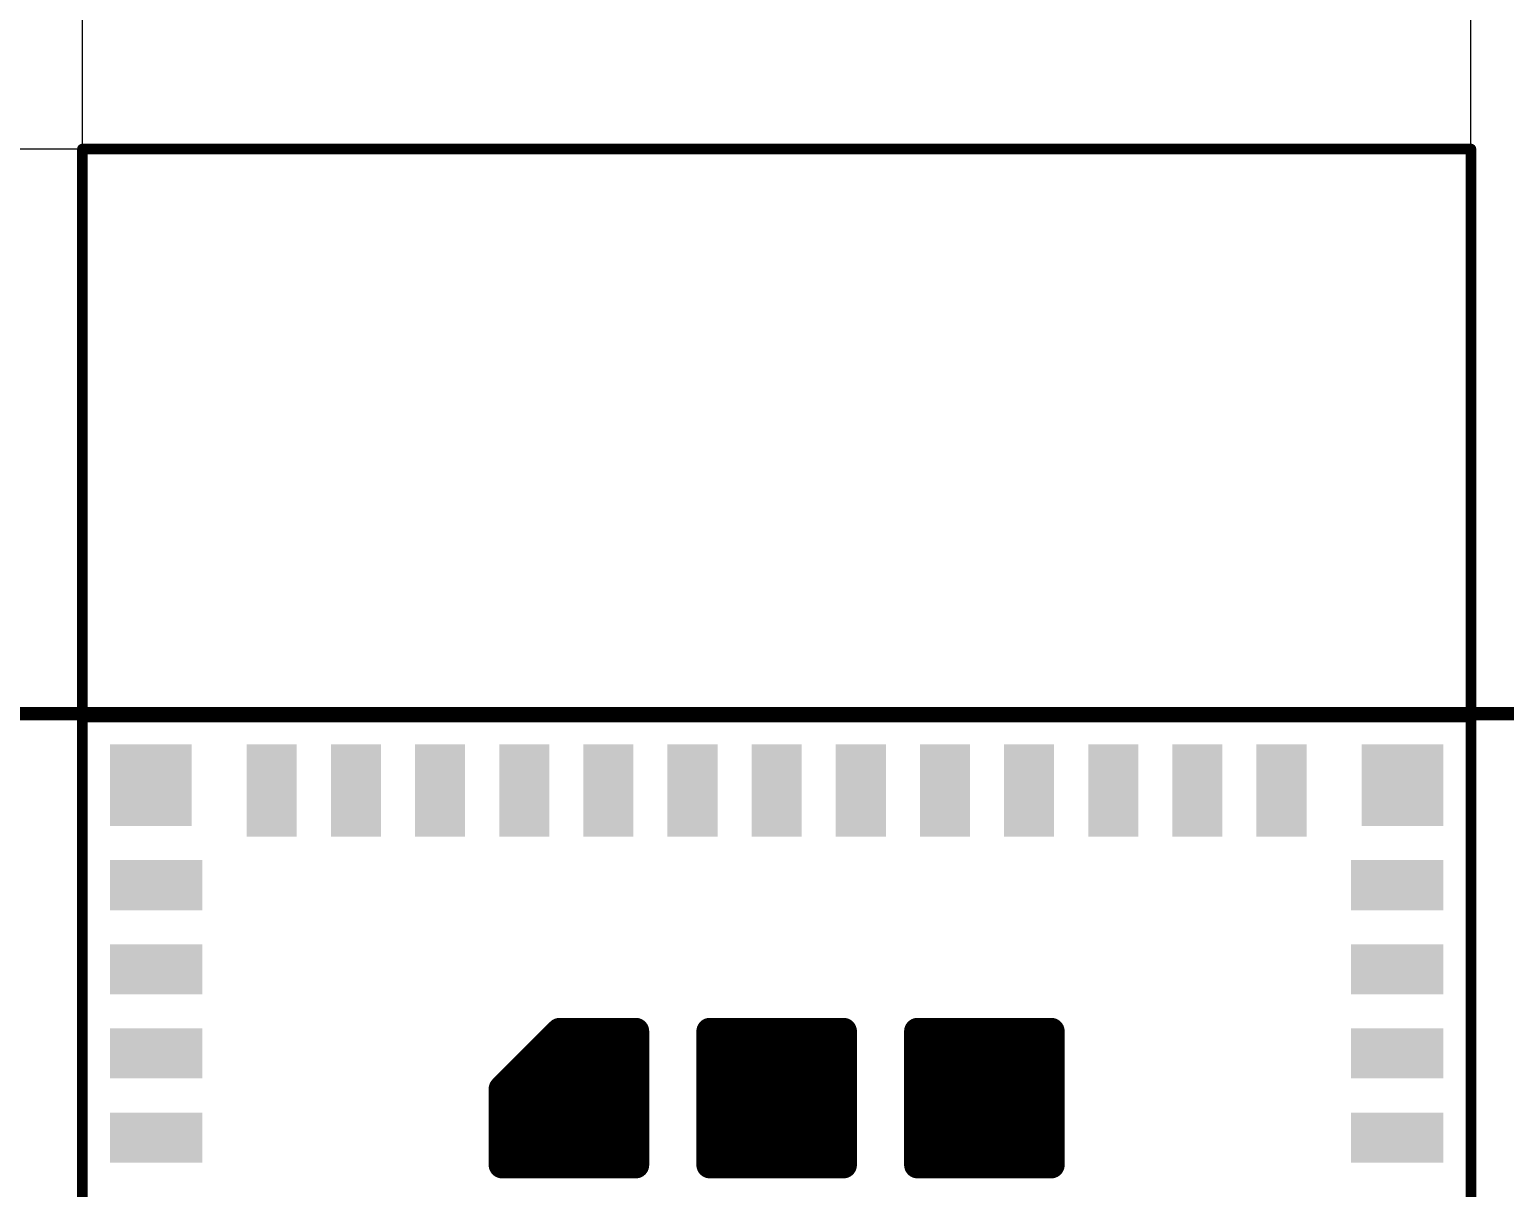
# Model space of a CAD drawing. Extents: x 17.3 to 58.6, y 21.7 to 91.7.
# Drawn here: x 31 to 45.02, y 69.15 to 80.17 of the extents above; entities that cross this region are included whole.
import ezdxf

# ---------------------------------------------------------------- set-up
doc = ezdxf.new("R2010")
doc.units = 0
doc.header["$MEASUREMENT"] = 0
doc.layers.get('0').update_dxf_attribs({"linetype": 'CONTINUOUS'})
doc.layers.add('SILKTOP_PHO', color=251, linetype='CONTINUOUS', true_color=0x636466)
doc.styles.get("Standard").update_dxf_attribs({"font": 'arial.ttf'})
doc.dimstyles.new('1', dxfattribs={"dimtxt": 1.5, "dimasz": 1.5, "dimexe": 0.18, "dimexo": 0, "dimgap": 0.5, "dimtad": 0, "dimtih": 1, "dimtoh": 1, "dimzin": 0, "dimdsep": 46, "dimtxsty": 'Standard', "dimcen": 0.09, "dimclrd": 7, "dimadec": 0, "dimazin": 0, "dimtfac": 1, "dimtofl": 0, "dimtmove": 2, "dimatfit": 3, "dimfxl": 1, "dimtolj": 1, "dimtzin": 0, "dimlwd": 15, "dimlwe": 15, "dimarcsym": 0})

# ---------------------------------------------------------------- blocks, each defined once
blk = doc.blocks.new('ROUND_16')
at = {"const_width": 0.0508}
blk.add_lwpolyline([(-0.0254, 0, 1), (0.0254, 0, 1)], format="xyb", close=True, dxfattribs=at)
blk = doc.blocks.new('RECTANGLE_61')
blk.add_solid([(0.43815, 0.238124), (0.43815, -0.238124), (-0.43815, 0.238124), (-0.43815, -0.238124)])
blk = doc.blocks.new('RECTANGLE_62')
blk.add_solid([(0.238124, 0.43815), (0.238124, -0.43815), (-0.238124, 0.43815), (-0.238124, -0.43815)])
blk = doc.blocks.new('SQUARE_68')
blk.add_solid([(0.388112, 0.388112), (0.388112, -0.388112), (-0.388112, 0.388112), (-0.388112, -0.388112)])
blk = doc.blocks.new('ROUND_5')
at = {"const_width": 0.127}
blk.add_lwpolyline([(-0.0635, 0, 1), (0.0635, 0, 1)], format="xyb", close=True, dxfattribs=at)
blk = doc.blocks.new('*D80')
at = {"color": 0, "linetype": 'Continuous', "lineweight": 15, "transparency": 16777216}
for p, q in [((31.5, 79.005), (31.5, 81.556)), ((44.7, 79.005), (44.7, 81.556))]:
    blk.add_line(p, q, dxfattribs=at)
at = {"color": 7, "linetype": 'Continuous', "lineweight": 15, "transparency": 16777216}
for p, q in [((33, 81.376), (35.142, 81.376)), ((43.2, 81.376), (41.058, 81.376))]:
    blk.add_line(p, q, dxfattribs=at)
at = {"color": 7, "linetype": 'Continuous', "transparency": 16777216}
for points in [[(33, 81.626), (33, 81.126), (31.5, 81.376)], [(43.2, 81.626), (43.2, 81.126), (44.7, 81.376)]]:
    blk.add_solid(points, dxfattribs=at)
at = {"color": 0, "linetype": 'Continuous', "transparency": 16777216, "insert": (38.1, 81.376), "char_height": 1.5, "attachment_point": 5}
blk.add_mtext('\\A1;13.20', dxfattribs=at)
blk = doc.blocks.new('*D81')
at = {"color": 0, "linetype": 'Continuous', "lineweight": 15, "transparency": 16777216}
for p, q in [((31.525, 79.03), (25.758, 79.03)), ((25.932, 73.66), (26.118, 73.66))]:
    blk.add_line(p, q, dxfattribs=at)
at = {"color": 7, "linetype": 'Continuous', "lineweight": 15, "transparency": 16777216}
blk.add_line((25.938, 75.16), (25.938, 77.53), dxfattribs=at)
at = {"color": 7, "linetype": 'Continuous', "transparency": 16777216}
for points in [[(25.688, 77.53), (26.188, 77.53), (25.938, 79.03)], [(25.688, 75.16), (26.188, 75.16), (25.938, 73.66)]]:
    blk.add_solid(points, dxfattribs=at)
at = {"color": 0, "linetype": 'Continuous', "transparency": 16777216, "insert": (22.443, 76.345), "char_height": 1.5, "attachment_point": 5}
blk.add_mtext('\\A1;5.37', dxfattribs=at)
blk = doc.blocks.new('*D82')
at = {"color": 0, "linetype": 'Continuous', "lineweight": 15, "transparency": 16777216}
for p, q in [((26.67, 72.085), (26.67, 85.508)), ((49.53, 72.085), (49.53, 85.508))]:
    blk.add_line(p, q, dxfattribs=at)
at = {"color": 7, "linetype": 'Continuous', "lineweight": 15, "transparency": 16777216}
for p, q in [((28.17, 85.328), (35.057, 85.328)), ((48.03, 85.328), (41.143, 85.328))]:
    blk.add_line(p, q, dxfattribs=at)
at = {"color": 7, "linetype": 'Continuous', "transparency": 16777216}
for points in [[(28.17, 85.578), (28.17, 85.078), (26.67, 85.328)], [(48.03, 85.578), (48.03, 85.078), (49.53, 85.328)]]:
    blk.add_solid(points, dxfattribs=at)
at = {"color": 0, "linetype": 'Continuous', "transparency": 16777216, "insert": (38.1, 85.328), "char_height": 1.5, "attachment_point": 5}
blk.add_mtext('\\A1;22.86', dxfattribs=at)

msp = doc.modelspace()

# ---------------------------------------------------------------- linework, layer by layer
for points, const_width in [([(50.299874, 73.66), (25.900126, 73.66)], 0.127), ([(36.036758, 70.64121), (35.48888, 70.093078)], 0.254), ([(36.761166, 70.64121), (36.036758, 70.64121)], 0.254), ([(36.072064, 69.368924), (36.072064, 70.64121)], 0.254), ([(36.199064, 69.368924), (36.199064, 70.64121)], 0.254), ([(36.326064, 69.368924), (36.326064, 70.64121)], 0.254), ([(36.453064, 69.368924), (36.453064, 70.64121)], 0.254), ([(36.580064, 69.368924), (36.580064, 70.64121)], 0.254), ([(36.707064, 69.368924), (36.707064, 70.64121)], 0.254), ([(36.761166, 69.368924), (36.761166, 70.64121)], 0.254), ([(38.736016, 70.64121), (37.463984, 70.64121)], 0.254), ([(37.463984, 70.64121), (37.463984, 69.368924)], 0.254), ([(37.469064, 69.368924), (37.469064, 70.64121)], 0.254), ([(37.596064, 69.368924), (37.596064, 70.64121)], 0.254), ([(37.723064, 69.368924), (37.723064, 70.64121)], 0.254), ([(37.850064, 69.368924), (37.850064, 70.64121)], 0.254), ([(37.977064, 69.368924), (37.977064, 70.64121)], 0.254), ([(38.104064, 69.368924), (38.104064, 70.64121)], 0.254), ([(38.231064, 69.368924), (38.231064, 70.64121)], 0.254), ([(38.358064, 69.368924), (38.358064, 70.64121)], 0.254), ([(38.485064, 69.368924), (38.485064, 70.64121)], 0.254), ([(38.612064, 69.368924), (38.612064, 70.64121)], 0.254), ([(38.736016, 69.368924), (38.736016, 70.64121)], 0.254), ([(40.71112, 70.64121), (39.438834, 70.64121)], 0.254), ([(39.438834, 70.64121), (39.438834, 69.368924)], 0.254), ([(39.501064, 69.368924), (39.501064, 70.64121)], 0.254), ([(39.628064, 69.368924), (39.628064, 70.64121)], 0.254), ([(39.755064, 69.368924), (39.755064, 70.64121)], 0.254), ([(39.882064, 69.368924), (39.882064, 70.64121)], 0.254), ([(40.009064, 69.368924), (40.009064, 70.64121)], 0.254), ([(40.136064, 69.368924), (40.136064, 70.64121)], 0.254), ([(40.263064, 69.368924), (40.263064, 70.64121)], 0.254), ([(40.390064, 69.368924), (40.390064, 70.64121)], 0.254), ([(40.517064, 69.368924), (40.517064, 70.64121)], 0.254), ([(40.644064, 69.368924), (40.644064, 70.64121)], 0.254), ([(40.71112, 69.368924), (40.71112, 70.64121)], 0.254), ([(35.818064, 69.368924), (35.818064, 70.422262)], 0.254), ([(35.945064, 69.368924), (35.945064, 70.549262)], 0.254), ([(35.691064, 69.368924), (35.691064, 70.295262)], 0.254), ([(35.564064, 69.368924), (35.564064, 70.168262)], 0.254), ([(35.48888, 70.093078), (35.48888, 69.368924)], 0.254), ([(35.48888, 69.368924), (36.761166, 69.368924)], 0.254), ([(37.463984, 69.368924), (38.736016, 69.368924)], 0.254), ([(39.438834, 69.368924), (40.71112, 69.368924)], 0.254)]:
    msp.add_lwpolyline(points, dxfattribs=dict(const_width=const_width))
at = {"layer": 'SILKTOP_PHO', "color": 251, "true_color": 0x636466}
for points, const_width in [([(31.500064, 73.631298), (31.500064, 79.030068)], 0.1016), ([(31.500064, 79.030068), (44.699936, 79.030068)], 0.1016), ([(44.699936, 79.030068), (44.699936, 73.630028)], 0.1016), ([(50.299874, 73.66), (25.900126, 73.66)], 0.127), ([(44.699936, 73.630028), (31.500064, 73.631298)], 0.1016), ([(31.500064, 73.630028), (44.699936, 73.630028)], 0.1016), ([(31.500064, 62.429898), (31.500064, 73.630028)], 0.1016), ([(44.699936, 73.630028), (44.699936, 62.429898)], 0.1016)]:
    msp.add_lwpolyline(points, dxfattribs=dict(at, const_width=const_width))

# ---------------------------------------------------------------- block references
for name, p in [('SQUARE_68', (32.15005, 72.980042)), ('RECTANGLE_62', (33.299908, 72.930004)), ('RECTANGLE_62', (34.100008, 72.930004)), ('RECTANGLE_62', (34.900108, 72.930004)), ('RECTANGLE_62', (35.699954, 72.930004)), ('RECTANGLE_62', (36.500054, 72.930004)), ('RECTANGLE_62', (37.2999, 72.930004)), ('RECTANGLE_62', (38.1, 72.930004)), ('RECTANGLE_62', (38.9001, 72.930004)), ('RECTANGLE_62', (39.699946, 72.930004)), ('RECTANGLE_62', (40.500046, 72.930004)), ('RECTANGLE_62', (41.299892, 72.930004)), ('RECTANGLE_62', (42.099992, 72.930004)), ('RECTANGLE_62', (42.900092, 72.930004)), ('SQUARE_68', (44.04995, 72.980042)), ('RECTANGLE_61', (32.200088, 72.030082)), ('RECTANGLE_61', (43.999912, 72.030082)), ('RECTANGLE_61', (32.200088, 71.229982)), ('RECTANGLE_61', (43.999912, 71.229982)), ('ROUND_5', (36.036758, 70.64121)), ('ROUND_5', (36.072064, 70.64121)), ('ROUND_5', (36.199064, 70.64121)), ('ROUND_5', (36.326064, 70.64121)), ('ROUND_5', (36.453064, 70.64121)), ('ROUND_5', (36.580064, 70.64121)), ('ROUND_5', (36.707064, 70.64121)), ('ROUND_5', (36.761166, 70.64121)), ('ROUND_5', (36.761166, 70.64121)), ('ROUND_5', (37.463984, 70.64121)), ('ROUND_5', (37.469064, 70.64121)), ('ROUND_5', (37.596064, 70.64121)), ('ROUND_5', (37.723064, 70.64121)), ('ROUND_5', (37.850064, 70.64121)), ('ROUND_5', (37.977064, 70.64121)), ('ROUND_5', (38.104064, 70.64121)), ('ROUND_5', (38.231064, 70.64121)), ('ROUND_5', (38.358064, 70.64121)), ('ROUND_5', (38.485064, 70.64121)), ('ROUND_5', (38.612064, 70.64121)), ('ROUND_5', (38.736016, 70.64121)), ('ROUND_5', (38.736016, 70.64121)), ('ROUND_5', (39.438834, 70.64121)), ('ROUND_5', (39.501064, 70.64121)), ('ROUND_5', (39.628064, 70.64121)), ('ROUND_5', (39.755064, 70.64121)), ('ROUND_5', (39.882064, 70.64121)), ('ROUND_5', (40.009064, 70.64121)), ('ROUND_5', (40.136064, 70.64121)), ('ROUND_5', (40.263064, 70.64121)), ('ROUND_5', (40.390064, 70.64121)), ('ROUND_5', (40.517064, 70.64121)), ('ROUND_5', (40.644064, 70.64121)), ('ROUND_5', (40.71112, 70.64121)), ('ROUND_5', (40.71112, 70.64121)), ('RECTANGLE_61', (32.200088, 70.429882)), ('ROUND_5', (35.818064, 70.422262)), ('ROUND_5', (35.945064, 70.549262)), ('RECTANGLE_61', (43.999912, 70.429882)), ('ROUND_5', (35.691064, 70.295262)), ('ROUND_5', (35.564064, 70.168262)), ('ROUND_5', (35.48888, 70.093078)), ('RECTANGLE_61', (32.200088, 69.630036)), ('RECTANGLE_61', (43.999912, 69.630036)), ('ROUND_5', (35.48888, 69.368924)), ('ROUND_5', (35.564064, 69.368924)), ('ROUND_5', (35.691064, 69.368924)), ('ROUND_5', (35.818064, 69.368924)), ('ROUND_5', (35.945064, 69.368924)), ('ROUND_5', (36.072064, 69.368924)), ('ROUND_5', (36.199064, 69.368924)), ('ROUND_5', (36.326064, 69.368924)), ('ROUND_5', (36.453064, 69.368924)), ('ROUND_5', (36.580064, 69.368924)), ('ROUND_5', (36.707064, 69.368924)), ('ROUND_5', (36.761166, 69.368924)), ('ROUND_5', (37.463984, 69.368924)), ('ROUND_5', (37.469064, 69.368924)), ('ROUND_5', (37.596064, 69.368924)), ('ROUND_5', (37.723064, 69.368924)), ('ROUND_5', (37.850064, 69.368924)), ('ROUND_5', (37.977064, 69.368924)), ('ROUND_5', (38.104064, 69.368924)), ('ROUND_5', (38.231064, 69.368924)), ('ROUND_5', (38.358064, 69.368924)), ('ROUND_5', (38.485064, 69.368924)), ('ROUND_5', (38.612064, 69.368924)), ('ROUND_5', (38.736016, 69.368924)), ('ROUND_5', (39.438834, 69.368924)), ('ROUND_5', (39.501064, 69.368924)), ('ROUND_5', (39.628064, 69.368924)), ('ROUND_5', (39.755064, 69.368924)), ('ROUND_5', (39.882064, 69.368924)), ('ROUND_5', (40.009064, 69.368924)), ('ROUND_5', (40.136064, 69.368924)), ('ROUND_5', (40.263064, 69.368924)), ('ROUND_5', (40.390064, 69.368924)), ('ROUND_5', (40.517064, 69.368924)), ('ROUND_5', (40.644064, 69.368924)), ('ROUND_5', (40.71112, 69.368924))]:
    msp.add_blockref(name, p)
for p in [(31.500064, 79.030068), (44.699936, 79.030068), (31.500064, 73.631298), (31.500064, 73.631298), (31.500064, 73.630028), (31.500064, 73.630028), (44.699936, 73.630028), (44.699936, 73.630028)]:
    msp.add_blockref('ROUND_16', p, dxfattribs=at)

# ---------------------------------------------------------------- dimensions: what is measured, and where the dimension line sits
at = {"linetype": 'Continuous'}
for base, p1, p2, picture, middle in [((49.53, 85.328286), (26.67, 72.084946), (49.53, 72.084946), '*D82', (38.1, 85.328286)), ((44.699936, 81.376375), (31.500064, 79.004668), (44.699936, 79.004668), '*D80', (38.1, 81.376375))]:
    dim = msp.add_linear_dim(base=base, p1=p1, p2=p2, dimstyle='1', dxfattribs=at)
    dim.commit()
    dim.dimension.update_dxf_attribs({"geometry": picture, "text_midpoint": middle})
dim = msp.add_linear_dim(base=(25.938061, 79.030068), p1=(25.931876, 73.66), p2=(31.525464, 79.030068), angle=90, dimstyle='1', dxfattribs=at)
dim.commit()
dim.dimension.update_dxf_attribs({"geometry": '*D81', "text_midpoint": (22.442576, 76.345034)})

doc.saveas('drawing.dxf')
